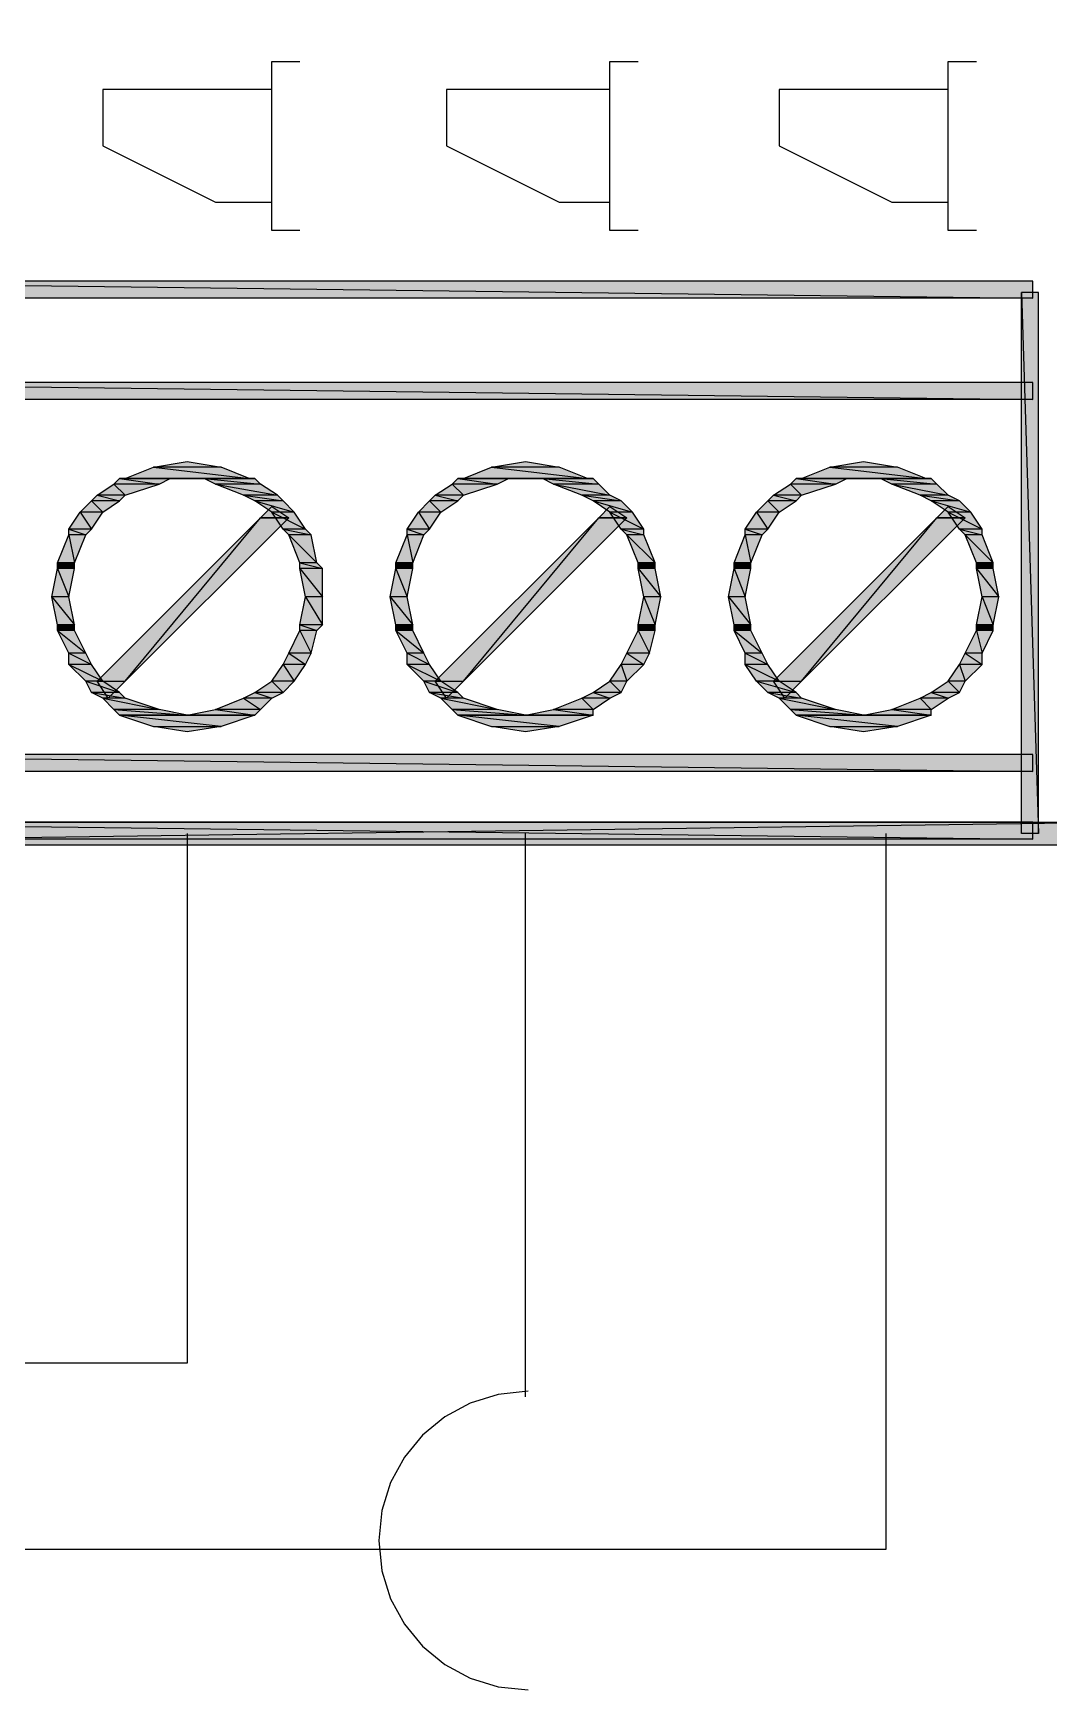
# Model space of a CAD drawing. Header units: millimetres. Extents: x 0 to 420, y 0 to 297.
# Drawn here: x 102.22 to 109.85, y 236.83 to 249.3 of the extents above; entities that cross this region are included whole.
import ezdxf

# ---------------------------------------------------------------- set-up
doc = ezdxf.new("R2010")
doc.units = ezdxf.units.MM
doc.layers.get('0').update_dxf_attribs({"linetype": 'CONTINUOUS'})

msp = doc.modelspace()

# ---------------------------------------------------------------- hatches: boundary and pattern name
at = {"true_color": 0x000007}
h = msp.add_hatch(color=0, dxfattribs=at)
h.paths.add_polyline_path([(110.701667, 243.205), (110.532333, 243.374333), (98.340333, 243.205)], flags=0)
h.paths.add_polyline_path([(110.532333, 243.374333), (98.340333, 243.205), (98.509667, 243.374333)], flags=0)
h.paths.add_polyline_path([(98.340333, 243.205), (98.509667, 243.374333), (98.340333, 260.180667)], flags=0)
h.paths.add_polyline_path([(98.509667, 243.374333), (98.340333, 260.180667), (98.509667, 260.011333)], flags=0)
h.paths.add_polyline_path([(98.340333, 260.180667), (98.509667, 260.011333), (110.701667, 260.180667)], flags=0)
h.paths.add_polyline_path([(98.509667, 260.011333), (110.701667, 260.180667), (110.532333, 260.011333)], flags=0)
h.paths.add_polyline_path([(110.701667, 260.180667), (110.532333, 260.011333), (110.701667, 243.205)], flags=0)
h.paths.add_polyline_path([(110.532333, 260.011333), (110.701667, 243.205), (110.532333, 243.374333)], flags=0)
h = msp.add_hatch(color=0, dxfattribs=at)
h.paths.add_polyline_path([(109.728, 247.438333), (99.568, 247.438333), (109.728, 247.311333)], flags=0)
h.paths.add_polyline_path([(99.568, 247.438333), (109.728, 247.311333), (99.568, 247.311333)], flags=0)
h = msp.add_hatch(color=0, dxfattribs=at)
h.paths.add_polyline_path([(109.770333, 247.353667), (109.643333, 247.353667), (109.770333, 243.289667)], flags=0)
h.paths.add_polyline_path([(109.643333, 247.353667), (109.770333, 243.289667), (109.643333, 243.289667)], flags=0)
h = msp.add_hatch(color=0, dxfattribs=at)
h.paths.add_polyline_path([(109.728, 246.676333), (99.568, 246.676333), (109.728, 246.549333)], flags=0)
h.paths.add_polyline_path([(99.568, 246.676333), (109.728, 246.549333), (99.568, 246.549333)], flags=0)
h = msp.add_hatch(color=0, dxfattribs=at)
h.paths.add_polyline_path([(103.632, 246.041333), (103.124, 246.041333), (103.843667, 245.956667)], flags=0)
h.paths.add_polyline_path([(103.124, 246.041333), (103.843667, 245.956667), (102.912333, 245.956667)], flags=0)
for points in [[(103.378, 246.083667), (103.632, 246.041333), (103.124, 246.041333)], [(105.918, 246.083667), (106.172, 246.041333), (105.664, 246.041333)], [(108.458, 246.083667), (108.712, 246.041333), (108.204, 246.041333)], [(104.013, 245.745), (104.14, 245.660333), (103.928333, 245.660333)], [(106.553, 245.745), (106.68, 245.660333), (106.468333, 245.660333)], [(109.093, 245.745), (109.22, 245.660333), (109.008333, 245.660333)], [(103.928333, 245.660333), (104.14, 245.660333), (102.912333, 244.432667)], [(106.468333, 245.660333), (106.68, 245.660333), (105.452333, 244.432667)], [(109.008333, 245.660333), (109.22, 245.660333), (107.992333, 244.432667)], [(102.87, 244.178667), (103.886, 244.178667), (103.632, 244.094)], [(105.41, 244.178667), (106.426, 244.178667), (106.172, 244.094)], [(107.95, 244.178667), (108.966, 244.178667), (108.712, 244.094)]]:
    msp.add_hatch(color=0, dxfattribs=at).paths.add_polyline_path(points, flags=0)
h = msp.add_hatch(color=0, dxfattribs=at)
h.paths.add_polyline_path([(106.172, 246.041333), (105.664, 246.041333), (106.383667, 245.956667)], flags=0)
h.paths.add_polyline_path([(105.664, 246.041333), (106.383667, 245.956667), (105.452333, 245.956667)], flags=0)
h = msp.add_hatch(color=0, dxfattribs=at)
h.paths.add_polyline_path([(108.712, 246.041333), (108.204, 246.041333), (108.923667, 245.956667)], flags=0)
h.paths.add_polyline_path([(108.204, 246.041333), (108.923667, 245.956667), (107.992333, 245.956667)], flags=0)
h = msp.add_hatch(color=0, dxfattribs=at)
h.paths.add_polyline_path([(103.166333, 245.914333), (102.827667, 245.914333), (102.912333, 245.829667)], flags=0)
h.paths.add_polyline_path([(102.827667, 245.914333), (102.912333, 245.829667), (102.700667, 245.829667)], flags=0)
h = msp.add_hatch(color=0, dxfattribs=at)
h.paths.add_polyline_path([(103.251, 245.956667), (102.87, 245.956667), (103.166333, 245.914333)], flags=0)
h.paths.add_polyline_path([(102.87, 245.956667), (103.166333, 245.914333), (102.827667, 245.914333)], flags=0)
h = msp.add_hatch(color=0, dxfattribs=at)
h.paths.add_polyline_path([(103.378, 245.956667), (102.912333, 245.956667), (103.251, 245.956667)], flags=0)
h.paths.add_polyline_path([(102.912333, 245.956667), (103.251, 245.956667), (102.87, 245.956667)], flags=0)
h = msp.add_hatch(color=0, dxfattribs=at)
h.paths.add_polyline_path([(103.843667, 245.956667), (103.378, 245.956667), (103.886, 245.956667)], flags=0)
h.paths.add_polyline_path([(103.378, 245.956667), (103.886, 245.956667), (103.505, 245.956667)], flags=0)
h = msp.add_hatch(color=0, dxfattribs=at)
h.paths.add_polyline_path([(103.886, 245.956667), (103.505, 245.956667), (103.928333, 245.914333)], flags=0)
h.paths.add_polyline_path([(103.505, 245.956667), (103.928333, 245.914333), (103.589667, 245.914333)], flags=0)
h = msp.add_hatch(color=0, dxfattribs=at)
h.paths.add_polyline_path([(103.928333, 245.914333), (103.589667, 245.914333), (104.055333, 245.829667)], flags=0)
h.paths.add_polyline_path([(103.589667, 245.914333), (104.055333, 245.829667), (103.801333, 245.829667)], flags=0)
h = msp.add_hatch(color=0, dxfattribs=at)
h.paths.add_polyline_path([(105.706333, 245.914333), (105.367667, 245.914333), (105.452333, 245.829667)], flags=0)
h.paths.add_polyline_path([(105.367667, 245.914333), (105.452333, 245.829667), (105.240667, 245.829667)], flags=0)
h = msp.add_hatch(color=0, dxfattribs=at)
h.paths.add_polyline_path([(105.791, 245.956667), (105.41, 245.956667), (105.706333, 245.914333)], flags=0)
h.paths.add_polyline_path([(105.41, 245.956667), (105.706333, 245.914333), (105.367667, 245.914333)], flags=0)
h = msp.add_hatch(color=0, dxfattribs=at)
h.paths.add_polyline_path([(105.918, 245.956667), (105.452333, 245.956667), (105.791, 245.956667)], flags=0)
h.paths.add_polyline_path([(105.452333, 245.956667), (105.791, 245.956667), (105.41, 245.956667)], flags=0)
h = msp.add_hatch(color=0, dxfattribs=at)
h.paths.add_polyline_path([(106.383667, 245.956667), (105.918, 245.956667), (106.426, 245.956667)], flags=0)
h.paths.add_polyline_path([(105.918, 245.956667), (106.426, 245.956667), (106.045, 245.956667)], flags=0)
h = msp.add_hatch(color=0, dxfattribs=at)
h.paths.add_polyline_path([(106.426, 245.956667), (106.045, 245.956667), (106.468333, 245.914333)], flags=0)
h.paths.add_polyline_path([(106.045, 245.956667), (106.468333, 245.914333), (106.129667, 245.914333)], flags=0)
h = msp.add_hatch(color=0, dxfattribs=at)
h.paths.add_polyline_path([(106.468333, 245.914333), (106.129667, 245.914333), (106.553, 245.829667)], flags=0)
h.paths.add_polyline_path([(106.129667, 245.914333), (106.553, 245.829667), (106.341333, 245.829667)], flags=0)
h = msp.add_hatch(color=0, dxfattribs=at)
h.paths.add_polyline_path([(108.246333, 245.914333), (107.907667, 245.914333), (107.992333, 245.829667)], flags=0)
h.paths.add_polyline_path([(107.907667, 245.914333), (107.992333, 245.829667), (107.780667, 245.829667)], flags=0)
h = msp.add_hatch(color=0, dxfattribs=at)
h.paths.add_polyline_path([(108.331, 245.956667), (107.95, 245.956667), (108.246333, 245.914333)], flags=0)
h.paths.add_polyline_path([(107.95, 245.956667), (108.246333, 245.914333), (107.907667, 245.914333)], flags=0)
h = msp.add_hatch(color=0, dxfattribs=at)
h.paths.add_polyline_path([(108.458, 245.956667), (107.992333, 245.956667), (108.331, 245.956667)], flags=0)
h.paths.add_polyline_path([(107.992333, 245.956667), (108.331, 245.956667), (107.95, 245.956667)], flags=0)
h = msp.add_hatch(color=0, dxfattribs=at)
h.paths.add_polyline_path([(108.923667, 245.956667), (108.458, 245.956667), (108.966, 245.956667)], flags=0)
h.paths.add_polyline_path([(108.458, 245.956667), (108.966, 245.956667), (108.585, 245.956667)], flags=0)
h = msp.add_hatch(color=0, dxfattribs=at)
h.paths.add_polyline_path([(108.966, 245.956667), (108.585, 245.956667), (109.008333, 245.914333)], flags=0)
h.paths.add_polyline_path([(108.585, 245.956667), (109.008333, 245.914333), (108.669667, 245.914333)], flags=0)
h = msp.add_hatch(color=0, dxfattribs=at)
h.paths.add_polyline_path([(109.008333, 245.914333), (108.669667, 245.914333), (109.093, 245.829667)], flags=0)
h.paths.add_polyline_path([(108.669667, 245.914333), (109.093, 245.829667), (108.881333, 245.829667)], flags=0)
h = msp.add_hatch(color=0, dxfattribs=at)
h.paths.add_polyline_path([(102.87, 245.787333), (102.658333, 245.787333), (102.743, 245.702667)], flags=0)
h.paths.add_polyline_path([(102.658333, 245.787333), (102.743, 245.702667), (102.573667, 245.702667)], flags=0)
h = msp.add_hatch(color=0, dxfattribs=at)
h.paths.add_polyline_path([(102.912333, 245.829667), (102.700667, 245.829667), (102.87, 245.787333)], flags=0)
h.paths.add_polyline_path([(102.700667, 245.829667), (102.87, 245.787333), (102.658333, 245.787333)], flags=0)
h = msp.add_hatch(color=0, dxfattribs=at)
h.paths.add_polyline_path([(104.055333, 245.829667), (103.801333, 245.829667), (104.097667, 245.787333)], flags=0)
h.paths.add_polyline_path([(103.801333, 245.829667), (104.097667, 245.787333), (103.886, 245.787333)], flags=0)
h = msp.add_hatch(color=0, dxfattribs=at)
h.paths.add_polyline_path([(104.097667, 245.787333), (103.886, 245.787333), (104.182333, 245.702667)], flags=0)
h.paths.add_polyline_path([(103.886, 245.787333), (104.182333, 245.702667), (104.013, 245.702667)], flags=0)
h = msp.add_hatch(color=0, dxfattribs=at)
h.paths.add_polyline_path([(105.41, 245.787333), (105.198333, 245.787333), (105.283, 245.702667)], flags=0)
h.paths.add_polyline_path([(105.198333, 245.787333), (105.283, 245.702667), (105.113667, 245.702667)], flags=0)
h = msp.add_hatch(color=0, dxfattribs=at)
h.paths.add_polyline_path([(105.452333, 245.829667), (105.240667, 245.829667), (105.41, 245.787333)], flags=0)
h.paths.add_polyline_path([(105.240667, 245.829667), (105.41, 245.787333), (105.198333, 245.787333)], flags=0)
h = msp.add_hatch(color=0, dxfattribs=at)
h.paths.add_polyline_path([(106.553, 245.829667), (106.341333, 245.829667), (106.637667, 245.787333)], flags=0)
h.paths.add_polyline_path([(106.341333, 245.829667), (106.637667, 245.787333), (106.426, 245.787333)], flags=0)
h = msp.add_hatch(color=0, dxfattribs=at)
h.paths.add_polyline_path([(106.637667, 245.787333), (106.426, 245.787333), (106.722333, 245.702667)], flags=0)
h.paths.add_polyline_path([(106.426, 245.787333), (106.722333, 245.702667), (106.553, 245.702667)], flags=0)
h = msp.add_hatch(color=0, dxfattribs=at)
h.paths.add_polyline_path([(107.95, 245.787333), (107.738333, 245.787333), (107.823, 245.702667)], flags=0)
h.paths.add_polyline_path([(107.738333, 245.787333), (107.823, 245.702667), (107.653667, 245.702667)], flags=0)
h = msp.add_hatch(color=0, dxfattribs=at)
h.paths.add_polyline_path([(107.992333, 245.829667), (107.780667, 245.829667), (107.95, 245.787333)], flags=0)
h.paths.add_polyline_path([(107.780667, 245.829667), (107.95, 245.787333), (107.738333, 245.787333)], flags=0)
h = msp.add_hatch(color=0, dxfattribs=at)
h.paths.add_polyline_path([(109.093, 245.829667), (108.881333, 245.829667), (109.177667, 245.787333)], flags=0)
h.paths.add_polyline_path([(108.881333, 245.829667), (109.177667, 245.787333), (108.966, 245.787333)], flags=0)
h = msp.add_hatch(color=0, dxfattribs=at)
h.paths.add_polyline_path([(109.177667, 245.787333), (108.966, 245.787333), (109.262333, 245.702667)], flags=0)
h.paths.add_polyline_path([(108.966, 245.787333), (109.262333, 245.702667), (109.093, 245.702667)], flags=0)
h = msp.add_hatch(color=0, dxfattribs=at)
h.paths.add_polyline_path([(102.743, 245.702667), (102.573667, 245.702667), (102.658333, 245.575667)], flags=0)
h.paths.add_polyline_path([(102.573667, 245.702667), (102.658333, 245.575667), (102.489, 245.575667)], flags=0)
h = msp.add_hatch(color=0, dxfattribs=at)
h.paths.add_polyline_path([(103.928333, 245.660333), (102.700667, 244.432667), (102.912333, 244.432667)], flags=0)
h.paths.add_polyline_path([(102.700667, 244.432667), (102.912333, 244.432667), (102.785333, 244.305667)], flags=0)
h = msp.add_hatch(color=0, dxfattribs=at)
h.paths.add_polyline_path([(104.182333, 245.702667), (104.013, 245.702667), (104.267, 245.575667)], flags=0)
h.paths.add_polyline_path([(104.013, 245.702667), (104.267, 245.575667), (104.097667, 245.575667)], flags=0)
h = msp.add_hatch(color=0, dxfattribs=at)
h.paths.add_polyline_path([(105.283, 245.702667), (105.113667, 245.702667), (105.198333, 245.575667)], flags=0)
h.paths.add_polyline_path([(105.113667, 245.702667), (105.198333, 245.575667), (105.029, 245.575667)], flags=0)
h = msp.add_hatch(color=0, dxfattribs=at)
h.paths.add_polyline_path([(106.468333, 245.660333), (105.240667, 244.432667), (105.452333, 244.432667)], flags=0)
h.paths.add_polyline_path([(105.240667, 244.432667), (105.452333, 244.432667), (105.325333, 244.305667)], flags=0)
h = msp.add_hatch(color=0, dxfattribs=at)
h.paths.add_polyline_path([(106.722333, 245.702667), (106.553, 245.702667), (106.807, 245.575667)], flags=0)
h.paths.add_polyline_path([(106.553, 245.702667), (106.807, 245.575667), (106.637667, 245.575667)], flags=0)
h = msp.add_hatch(color=0, dxfattribs=at)
h.paths.add_polyline_path([(107.823, 245.702667), (107.653667, 245.702667), (107.738333, 245.575667)], flags=0)
h.paths.add_polyline_path([(107.653667, 245.702667), (107.738333, 245.575667), (107.569, 245.575667)], flags=0)
h = msp.add_hatch(color=0, dxfattribs=at)
h.paths.add_polyline_path([(109.008333, 245.660333), (107.780667, 244.432667), (107.992333, 244.432667)], flags=0)
h.paths.add_polyline_path([(107.780667, 244.432667), (107.992333, 244.432667), (107.865333, 244.305667)], flags=0)
h = msp.add_hatch(color=0, dxfattribs=at)
h.paths.add_polyline_path([(109.262333, 245.702667), (109.093, 245.702667), (109.347, 245.575667)], flags=0)
h.paths.add_polyline_path([(109.093, 245.702667), (109.347, 245.575667), (109.177667, 245.575667)], flags=0)
h = msp.add_hatch(color=0, dxfattribs=at)
h.paths.add_polyline_path([(102.616, 245.533333), (102.489, 245.533333), (102.531333, 245.321667)], flags=0)
h.paths.add_polyline_path([(102.489, 245.533333), (102.531333, 245.321667), (102.404333, 245.321667)], flags=0)
h = msp.add_hatch(color=0, dxfattribs=at)
h.paths.add_polyline_path([(102.658333, 245.575667), (102.489, 245.575667), (102.616, 245.533333)], flags=0)
h.paths.add_polyline_path([(102.489, 245.575667), (102.616, 245.533333), (102.489, 245.533333)], flags=0)
h = msp.add_hatch(color=0, dxfattribs=at)
h.paths.add_polyline_path([(104.267, 245.575667), (104.097667, 245.575667), (104.309333, 245.533333)], flags=0)
h.paths.add_polyline_path([(104.097667, 245.575667), (104.309333, 245.533333), (104.14, 245.533333)], flags=0)
h = msp.add_hatch(color=0, dxfattribs=at)
h.paths.add_polyline_path([(104.309333, 245.533333), (104.14, 245.533333), (104.351667, 245.321667)], flags=0)
h.paths.add_polyline_path([(104.14, 245.533333), (104.351667, 245.321667), (104.224667, 245.321667)], flags=0)
h = msp.add_hatch(color=0, dxfattribs=at)
h.paths.add_polyline_path([(105.156, 245.533333), (105.029, 245.533333), (105.071333, 245.321667)], flags=0)
h.paths.add_polyline_path([(105.029, 245.533333), (105.071333, 245.321667), (104.944333, 245.321667)], flags=0)
h = msp.add_hatch(color=0, dxfattribs=at)
h.paths.add_polyline_path([(105.198333, 245.575667), (105.029, 245.575667), (105.156, 245.533333)], flags=0)
h.paths.add_polyline_path([(105.029, 245.575667), (105.156, 245.533333), (105.029, 245.533333)], flags=0)
h = msp.add_hatch(color=0, dxfattribs=at)
h.paths.add_polyline_path([(106.807, 245.575667), (106.637667, 245.575667), (106.807, 245.533333)], flags=0)
h.paths.add_polyline_path([(106.637667, 245.575667), (106.807, 245.533333), (106.68, 245.533333)], flags=0)
h = msp.add_hatch(color=0, dxfattribs=at)
h.paths.add_polyline_path([(106.807, 245.533333), (106.68, 245.533333), (106.891667, 245.321667)], flags=0)
h.paths.add_polyline_path([(106.68, 245.533333), (106.891667, 245.321667), (106.764667, 245.321667)], flags=0)
h = msp.add_hatch(color=0, dxfattribs=at)
h.paths.add_polyline_path([(107.696, 245.533333), (107.569, 245.533333), (107.611333, 245.321667)], flags=0)
h.paths.add_polyline_path([(107.569, 245.533333), (107.611333, 245.321667), (107.484333, 245.321667)], flags=0)
h = msp.add_hatch(color=0, dxfattribs=at)
h.paths.add_polyline_path([(107.738333, 245.575667), (107.569, 245.575667), (107.696, 245.533333)], flags=0)
h.paths.add_polyline_path([(107.569, 245.575667), (107.696, 245.533333), (107.569, 245.533333)], flags=0)
h = msp.add_hatch(color=0, dxfattribs=at)
h.paths.add_polyline_path([(109.347, 245.575667), (109.177667, 245.575667), (109.347, 245.533333)], flags=0)
h.paths.add_polyline_path([(109.177667, 245.575667), (109.347, 245.533333), (109.22, 245.533333)], flags=0)
h = msp.add_hatch(color=0, dxfattribs=at)
h.paths.add_polyline_path([(109.347, 245.533333), (109.22, 245.533333), (109.431667, 245.321667)], flags=0)
h.paths.add_polyline_path([(109.22, 245.533333), (109.431667, 245.321667), (109.304667, 245.321667)], flags=0)
h = msp.add_hatch(color=0, dxfattribs=at)
h.paths.add_polyline_path([(102.531333, 245.279333), (102.404333, 245.279333), (102.489, 245.067667)], flags=0)
h.paths.add_polyline_path([(102.404333, 245.279333), (102.489, 245.067667), (102.362, 245.067667)], flags=0)
h = msp.add_hatch(color=0, dxfattribs=at)
h.paths.add_polyline_path([(102.531333, 245.321667), (102.404333, 245.321667), (102.531333, 245.279333)], flags=0)
h.paths.add_polyline_path([(102.404333, 245.321667), (102.531333, 245.279333), (102.404333, 245.279333)], flags=0)
h = msp.add_hatch(color=0, dxfattribs=at)
h.paths.add_polyline_path([(104.351667, 245.321667), (104.224667, 245.321667), (104.394, 245.279333)], flags=0)
h.paths.add_polyline_path([(104.224667, 245.321667), (104.394, 245.279333), (104.224667, 245.279333)], flags=0)
h = msp.add_hatch(color=0, dxfattribs=at)
h.paths.add_polyline_path([(104.394, 245.279333), (104.224667, 245.279333), (104.394, 245.067667)], flags=0)
h.paths.add_polyline_path([(104.224667, 245.279333), (104.394, 245.067667), (104.267, 245.067667)], flags=0)
h = msp.add_hatch(color=0, dxfattribs=at)
h.paths.add_polyline_path([(105.071333, 245.279333), (104.944333, 245.279333), (105.029, 245.067667)], flags=0)
h.paths.add_polyline_path([(104.944333, 245.279333), (105.029, 245.067667), (104.902, 245.067667)], flags=0)
h = msp.add_hatch(color=0, dxfattribs=at)
h.paths.add_polyline_path([(105.071333, 245.321667), (104.944333, 245.321667), (105.071333, 245.279333)], flags=0)
h.paths.add_polyline_path([(104.944333, 245.321667), (105.071333, 245.279333), (104.944333, 245.279333)], flags=0)
h = msp.add_hatch(color=0, dxfattribs=at)
h.paths.add_polyline_path([(106.891667, 245.321667), (106.764667, 245.321667), (106.891667, 245.279333)], flags=0)
h.paths.add_polyline_path([(106.764667, 245.321667), (106.891667, 245.279333), (106.764667, 245.279333)], flags=0)
h = msp.add_hatch(color=0, dxfattribs=at)
h.paths.add_polyline_path([(106.891667, 245.279333), (106.764667, 245.279333), (106.934, 245.067667)], flags=0)
h.paths.add_polyline_path([(106.764667, 245.279333), (106.934, 245.067667), (106.807, 245.067667)], flags=0)
h = msp.add_hatch(color=0, dxfattribs=at)
h.paths.add_polyline_path([(107.611333, 245.279333), (107.484333, 245.279333), (107.569, 245.067667)], flags=0)
h.paths.add_polyline_path([(107.484333, 245.279333), (107.569, 245.067667), (107.442, 245.067667)], flags=0)
h = msp.add_hatch(color=0, dxfattribs=at)
h.paths.add_polyline_path([(107.611333, 245.321667), (107.484333, 245.321667), (107.611333, 245.279333)], flags=0)
h.paths.add_polyline_path([(107.484333, 245.321667), (107.611333, 245.279333), (107.484333, 245.279333)], flags=0)
h = msp.add_hatch(color=0, dxfattribs=at)
h.paths.add_polyline_path([(109.431667, 245.321667), (109.304667, 245.321667), (109.431667, 245.279333)], flags=0)
h.paths.add_polyline_path([(109.304667, 245.321667), (109.431667, 245.279333), (109.304667, 245.279333)], flags=0)
h = msp.add_hatch(color=0, dxfattribs=at)
h.paths.add_polyline_path([(109.431667, 245.279333), (109.304667, 245.279333), (109.474, 245.067667)], flags=0)
h.paths.add_polyline_path([(109.304667, 245.279333), (109.474, 245.067667), (109.347, 245.067667)], flags=0)
h = msp.add_hatch(color=0, dxfattribs=at)
h.paths.add_polyline_path([(102.489, 245.067667), (102.362, 245.067667), (102.531333, 244.856)], flags=0)
h.paths.add_polyline_path([(102.362, 245.067667), (102.531333, 244.856), (102.404333, 244.856)], flags=0)
h = msp.add_hatch(color=0, dxfattribs=at)
h.paths.add_polyline_path([(104.394, 245.067667), (104.267, 245.067667), (104.394, 244.856)], flags=0)
h.paths.add_polyline_path([(104.267, 245.067667), (104.394, 244.856), (104.224667, 244.856)], flags=0)
h = msp.add_hatch(color=0, dxfattribs=at)
h.paths.add_polyline_path([(105.029, 245.067667), (104.902, 245.067667), (105.071333, 244.856)], flags=0)
h.paths.add_polyline_path([(104.902, 245.067667), (105.071333, 244.856), (104.944333, 244.856)], flags=0)
h = msp.add_hatch(color=0, dxfattribs=at)
h.paths.add_polyline_path([(106.934, 245.067667), (106.807, 245.067667), (106.891667, 244.856)], flags=0)
h.paths.add_polyline_path([(106.807, 245.067667), (106.891667, 244.856), (106.764667, 244.856)], flags=0)
h = msp.add_hatch(color=0, dxfattribs=at)
h.paths.add_polyline_path([(107.569, 245.067667), (107.442, 245.067667), (107.611333, 244.856)], flags=0)
h.paths.add_polyline_path([(107.442, 245.067667), (107.611333, 244.856), (107.484333, 244.856)], flags=0)
h = msp.add_hatch(color=0, dxfattribs=at)
h.paths.add_polyline_path([(109.474, 245.067667), (109.347, 245.067667), (109.431667, 244.856)], flags=0)
h.paths.add_polyline_path([(109.347, 245.067667), (109.431667, 244.856), (109.304667, 244.856)], flags=0)
h = msp.add_hatch(color=0, dxfattribs=at)
h.paths.add_polyline_path([(102.531333, 244.856), (102.404333, 244.856), (102.531333, 244.813667)], flags=0)
h.paths.add_polyline_path([(102.404333, 244.856), (102.531333, 244.813667), (102.404333, 244.813667)], flags=0)
h = msp.add_hatch(color=0, dxfattribs=at)
h.paths.add_polyline_path([(104.394, 244.856), (104.224667, 244.856), (104.351667, 244.813667)], flags=0)
h.paths.add_polyline_path([(104.224667, 244.856), (104.351667, 244.813667), (104.224667, 244.813667)], flags=0)
h = msp.add_hatch(color=0, dxfattribs=at)
h.paths.add_polyline_path([(105.071333, 244.856), (104.944333, 244.856), (105.071333, 244.813667)], flags=0)
h.paths.add_polyline_path([(104.944333, 244.856), (105.071333, 244.813667), (104.944333, 244.813667)], flags=0)
h = msp.add_hatch(color=0, dxfattribs=at)
h.paths.add_polyline_path([(106.891667, 244.856), (106.764667, 244.856), (106.891667, 244.813667)], flags=0)
h.paths.add_polyline_path([(106.764667, 244.856), (106.891667, 244.813667), (106.764667, 244.813667)], flags=0)
h = msp.add_hatch(color=0, dxfattribs=at)
h.paths.add_polyline_path([(107.611333, 244.856), (107.484333, 244.856), (107.611333, 244.813667)], flags=0)
h.paths.add_polyline_path([(107.484333, 244.856), (107.611333, 244.813667), (107.484333, 244.813667)], flags=0)
h = msp.add_hatch(color=0, dxfattribs=at)
h.paths.add_polyline_path([(109.431667, 244.856), (109.304667, 244.856), (109.431667, 244.813667)], flags=0)
h.paths.add_polyline_path([(109.304667, 244.856), (109.431667, 244.813667), (109.304667, 244.813667)], flags=0)
h = msp.add_hatch(color=0, dxfattribs=at)
h.paths.add_polyline_path([(102.531333, 244.813667), (102.404333, 244.813667), (102.616, 244.644333)], flags=0)
h.paths.add_polyline_path([(102.404333, 244.813667), (102.616, 244.644333), (102.489, 244.644333)], flags=0)
h = msp.add_hatch(color=0, dxfattribs=at)
h.paths.add_polyline_path([(104.351667, 244.813667), (104.224667, 244.813667), (104.309333, 244.644333)], flags=0)
h.paths.add_polyline_path([(104.224667, 244.813667), (104.309333, 244.644333), (104.14, 244.644333)], flags=0)
h = msp.add_hatch(color=0, dxfattribs=at)
h.paths.add_polyline_path([(105.071333, 244.813667), (104.944333, 244.813667), (105.156, 244.644333)], flags=0)
h.paths.add_polyline_path([(104.944333, 244.813667), (105.156, 244.644333), (105.029, 244.644333)], flags=0)
h = msp.add_hatch(color=0, dxfattribs=at)
h.paths.add_polyline_path([(106.891667, 244.813667), (106.764667, 244.813667), (106.849333, 244.644333)], flags=0)
h.paths.add_polyline_path([(106.764667, 244.813667), (106.849333, 244.644333), (106.68, 244.644333)], flags=0)
h = msp.add_hatch(color=0, dxfattribs=at)
h.paths.add_polyline_path([(107.611333, 244.813667), (107.484333, 244.813667), (107.696, 244.644333)], flags=0)
h.paths.add_polyline_path([(107.484333, 244.813667), (107.696, 244.644333), (107.569, 244.644333)], flags=0)
h = msp.add_hatch(color=0, dxfattribs=at)
h.paths.add_polyline_path([(109.431667, 244.813667), (109.304667, 244.813667), (109.347, 244.644333)], flags=0)
h.paths.add_polyline_path([(109.304667, 244.813667), (109.347, 244.644333), (109.22, 244.644333)], flags=0)
h = msp.add_hatch(color=0, dxfattribs=at)
h.paths.add_polyline_path([(102.616, 244.644333), (102.489, 244.644333), (102.658333, 244.559667)], flags=0)
h.paths.add_polyline_path([(102.489, 244.644333), (102.658333, 244.559667), (102.489, 244.559667)], flags=0)
h = msp.add_hatch(color=0, dxfattribs=at)
h.paths.add_polyline_path([(104.309333, 244.644333), (104.14, 244.644333), (104.267, 244.559667)], flags=0)
h.paths.add_polyline_path([(104.14, 244.644333), (104.267, 244.559667), (104.097667, 244.559667)], flags=0)
h = msp.add_hatch(color=0, dxfattribs=at)
h.paths.add_polyline_path([(105.156, 244.644333), (105.029, 244.644333), (105.198333, 244.559667)], flags=0)
h.paths.add_polyline_path([(105.029, 244.644333), (105.198333, 244.559667), (105.029, 244.559667)], flags=0)
h = msp.add_hatch(color=0, dxfattribs=at)
h.paths.add_polyline_path([(106.849333, 244.644333), (106.68, 244.644333), (106.807, 244.559667)], flags=0)
h.paths.add_polyline_path([(106.68, 244.644333), (106.807, 244.559667), (106.637667, 244.559667)], flags=0)
h = msp.add_hatch(color=0, dxfattribs=at)
h.paths.add_polyline_path([(107.696, 244.644333), (107.569, 244.644333), (107.738333, 244.559667)], flags=0)
h.paths.add_polyline_path([(107.569, 244.644333), (107.738333, 244.559667), (107.569, 244.559667)], flags=0)
h = msp.add_hatch(color=0, dxfattribs=at)
h.paths.add_polyline_path([(109.347, 244.644333), (109.22, 244.644333), (109.347, 244.559667)], flags=0)
h.paths.add_polyline_path([(109.22, 244.644333), (109.347, 244.559667), (109.177667, 244.559667)], flags=0)
h = msp.add_hatch(color=0, dxfattribs=at)
h.paths.add_polyline_path([(102.658333, 244.559667), (102.489, 244.559667), (102.743, 244.432667)], flags=0)
h.paths.add_polyline_path([(102.489, 244.559667), (102.743, 244.432667), (102.616, 244.432667)], flags=0)
h = msp.add_hatch(color=0, dxfattribs=at)
h.paths.add_polyline_path([(104.267, 244.559667), (104.097667, 244.559667), (104.182333, 244.432667)], flags=0)
h.paths.add_polyline_path([(104.097667, 244.559667), (104.182333, 244.432667), (104.013, 244.432667)], flags=0)
h = msp.add_hatch(color=0, dxfattribs=at)
h.paths.add_polyline_path([(105.198333, 244.559667), (105.029, 244.559667), (105.283, 244.432667)], flags=0)
h.paths.add_polyline_path([(105.029, 244.559667), (105.283, 244.432667), (105.156, 244.432667)], flags=0)
h = msp.add_hatch(color=0, dxfattribs=at)
h.paths.add_polyline_path([(106.807, 244.559667), (106.637667, 244.559667), (106.68, 244.432667)], flags=0)
h.paths.add_polyline_path([(106.637667, 244.559667), (106.68, 244.432667), (106.553, 244.432667)], flags=0)
h = msp.add_hatch(color=0, dxfattribs=at)
h.paths.add_polyline_path([(107.738333, 244.559667), (107.569, 244.559667), (107.823, 244.432667)], flags=0)
h.paths.add_polyline_path([(107.569, 244.559667), (107.823, 244.432667), (107.653667, 244.432667)], flags=0)
h = msp.add_hatch(color=0, dxfattribs=at)
h.paths.add_polyline_path([(109.347, 244.559667), (109.177667, 244.559667), (109.22, 244.432667)], flags=0)
h.paths.add_polyline_path([(109.177667, 244.559667), (109.22, 244.432667), (109.093, 244.432667)], flags=0)
h = msp.add_hatch(color=0, dxfattribs=at)
h.paths.add_polyline_path([(102.743, 244.432667), (102.616, 244.432667), (102.87, 244.348)], flags=0)
h.paths.add_polyline_path([(102.616, 244.432667), (102.87, 244.348), (102.658333, 244.348)], flags=0)
h = msp.add_hatch(color=0, dxfattribs=at)
h.paths.add_polyline_path([(104.182333, 244.432667), (104.013, 244.432667), (104.097667, 244.348)], flags=0)
h.paths.add_polyline_path([(104.013, 244.432667), (104.097667, 244.348), (103.886, 244.348)], flags=0)
h = msp.add_hatch(color=0, dxfattribs=at)
h.paths.add_polyline_path([(105.283, 244.432667), (105.156, 244.432667), (105.41, 244.348)], flags=0)
h.paths.add_polyline_path([(105.156, 244.432667), (105.41, 244.348), (105.198333, 244.348)], flags=0)
h = msp.add_hatch(color=0, dxfattribs=at)
h.paths.add_polyline_path([(106.68, 244.432667), (106.553, 244.432667), (106.637667, 244.348)], flags=0)
h.paths.add_polyline_path([(106.553, 244.432667), (106.637667, 244.348), (106.426, 244.348)], flags=0)
h = msp.add_hatch(color=0, dxfattribs=at)
h.paths.add_polyline_path([(107.823, 244.432667), (107.653667, 244.432667), (107.95, 244.348)], flags=0)
h.paths.add_polyline_path([(107.653667, 244.432667), (107.95, 244.348), (107.738333, 244.348)], flags=0)
h = msp.add_hatch(color=0, dxfattribs=at)
h.paths.add_polyline_path([(109.22, 244.432667), (109.093, 244.432667), (109.177667, 244.348)], flags=0)
h.paths.add_polyline_path([(109.093, 244.432667), (109.177667, 244.348), (108.966, 244.348)], flags=0)
h = msp.add_hatch(color=0, dxfattribs=at)
h.paths.add_polyline_path([(102.87, 244.348), (102.658333, 244.348), (102.912333, 244.305667)], flags=0)
h.paths.add_polyline_path([(102.658333, 244.348), (102.912333, 244.305667), (102.743, 244.305667)], flags=0)
h = msp.add_hatch(color=0, dxfattribs=at)
h.paths.add_polyline_path([(102.912333, 244.305667), (102.743, 244.305667), (103.166333, 244.221)], flags=0)
h.paths.add_polyline_path([(102.743, 244.305667), (103.166333, 244.221), (102.827667, 244.221)], flags=0)
h = msp.add_hatch(color=0, dxfattribs=at)
h.paths.add_polyline_path([(104.013, 244.305667), (103.801333, 244.305667), (103.928333, 244.221)], flags=0)
h.paths.add_polyline_path([(103.801333, 244.305667), (103.928333, 244.221), (103.589667, 244.221)], flags=0)
h = msp.add_hatch(color=0, dxfattribs=at)
h.paths.add_polyline_path([(104.097667, 244.348), (103.886, 244.348), (104.013, 244.305667)], flags=0)
h.paths.add_polyline_path([(103.886, 244.348), (104.013, 244.305667), (103.801333, 244.305667)], flags=0)
h = msp.add_hatch(color=0, dxfattribs=at)
h.paths.add_polyline_path([(105.41, 244.348), (105.198333, 244.348), (105.452333, 244.305667)], flags=0)
h.paths.add_polyline_path([(105.198333, 244.348), (105.452333, 244.305667), (105.283, 244.305667)], flags=0)
h = msp.add_hatch(color=0, dxfattribs=at)
h.paths.add_polyline_path([(105.452333, 244.305667), (105.283, 244.305667), (105.706333, 244.221)], flags=0)
h.paths.add_polyline_path([(105.283, 244.305667), (105.706333, 244.221), (105.367667, 244.221)], flags=0)
h = msp.add_hatch(color=0, dxfattribs=at)
h.paths.add_polyline_path([(106.553, 244.305667), (106.341333, 244.305667), (106.426, 244.221)], flags=0)
h.paths.add_polyline_path([(106.341333, 244.305667), (106.426, 244.221), (106.129667, 244.221)], flags=0)
h = msp.add_hatch(color=0, dxfattribs=at)
h.paths.add_polyline_path([(106.637667, 244.348), (106.426, 244.348), (106.553, 244.305667)], flags=0)
h.paths.add_polyline_path([(106.426, 244.348), (106.553, 244.305667), (106.341333, 244.305667)], flags=0)
h = msp.add_hatch(color=0, dxfattribs=at)
h.paths.add_polyline_path([(107.95, 244.348), (107.738333, 244.348), (107.992333, 244.305667)], flags=0)
h.paths.add_polyline_path([(107.738333, 244.348), (107.992333, 244.305667), (107.823, 244.305667)], flags=0)
h = msp.add_hatch(color=0, dxfattribs=at)
h.paths.add_polyline_path([(107.992333, 244.305667), (107.823, 244.305667), (108.246333, 244.221)], flags=0)
h.paths.add_polyline_path([(107.823, 244.305667), (108.246333, 244.221), (107.907667, 244.221)], flags=0)
h = msp.add_hatch(color=0, dxfattribs=at)
h.paths.add_polyline_path([(109.093, 244.305667), (108.881333, 244.305667), (108.966, 244.221)], flags=0)
h.paths.add_polyline_path([(108.881333, 244.305667), (108.966, 244.221), (108.669667, 244.221)], flags=0)
h = msp.add_hatch(color=0, dxfattribs=at)
h.paths.add_polyline_path([(109.177667, 244.348), (108.966, 244.348), (109.093, 244.305667)], flags=0)
h.paths.add_polyline_path([(108.966, 244.348), (109.093, 244.305667), (108.881333, 244.305667)], flags=0)
h = msp.add_hatch(color=0, dxfattribs=at)
h.paths.add_polyline_path([(103.166333, 244.221), (102.827667, 244.221), (103.378, 244.178667)], flags=0)
h.paths.add_polyline_path([(102.827667, 244.221), (103.378, 244.178667), (102.87, 244.178667)], flags=0)
h = msp.add_hatch(color=0, dxfattribs=at)
h.paths.add_polyline_path([(102.87, 244.178667), (103.124, 244.094), (103.632, 244.094)], flags=0)
h.paths.add_polyline_path([(103.124, 244.094), (103.632, 244.094), (103.378, 244.051667)], flags=0)
h = msp.add_hatch(color=0, dxfattribs=at)
h.paths.add_polyline_path([(103.928333, 244.221), (103.589667, 244.221), (103.886, 244.178667)], flags=0)
h.paths.add_polyline_path([(103.589667, 244.221), (103.886, 244.178667), (103.378, 244.178667)], flags=0)
h = msp.add_hatch(color=0, dxfattribs=at)
h.paths.add_polyline_path([(105.706333, 244.221), (105.367667, 244.221), (105.918, 244.178667)], flags=0)
h.paths.add_polyline_path([(105.367667, 244.221), (105.918, 244.178667), (105.41, 244.178667)], flags=0)
h = msp.add_hatch(color=0, dxfattribs=at)
h.paths.add_polyline_path([(105.41, 244.178667), (105.664, 244.094), (106.172, 244.094)], flags=0)
h.paths.add_polyline_path([(105.664, 244.094), (106.172, 244.094), (105.918, 244.051667)], flags=0)
h = msp.add_hatch(color=0, dxfattribs=at)
h.paths.add_polyline_path([(106.426, 244.221), (106.129667, 244.221), (106.426, 244.178667)], flags=0)
h.paths.add_polyline_path([(106.129667, 244.221), (106.426, 244.178667), (105.918, 244.178667)], flags=0)
h = msp.add_hatch(color=0, dxfattribs=at)
h.paths.add_polyline_path([(108.246333, 244.221), (107.907667, 244.221), (108.458, 244.178667)], flags=0)
h.paths.add_polyline_path([(107.907667, 244.221), (108.458, 244.178667), (107.95, 244.178667)], flags=0)
h = msp.add_hatch(color=0, dxfattribs=at)
h.paths.add_polyline_path([(107.95, 244.178667), (108.204, 244.094), (108.712, 244.094)], flags=0)
h.paths.add_polyline_path([(108.204, 244.094), (108.712, 244.094), (108.458, 244.051667)], flags=0)
h = msp.add_hatch(color=0, dxfattribs=at)
h.paths.add_polyline_path([(108.966, 244.221), (108.669667, 244.221), (108.966, 244.178667)], flags=0)
h.paths.add_polyline_path([(108.669667, 244.221), (108.966, 244.178667), (108.458, 244.178667)], flags=0)
h = msp.add_hatch(color=0, dxfattribs=at)
h.paths.add_polyline_path([(109.728, 243.882333), (99.568, 243.882333), (109.728, 243.755333)], flags=0)
h.paths.add_polyline_path([(99.568, 243.882333), (109.728, 243.755333), (99.568, 243.755333)], flags=0)
h = msp.add_hatch(color=0, dxfattribs=at)
h.paths.add_polyline_path([(109.728, 243.374333), (99.568, 243.374333), (109.728, 243.247333)], flags=0)
h.paths.add_polyline_path([(99.568, 243.374333), (109.728, 243.247333), (99.568, 243.247333)], flags=0)

# ---------------------------------------------------------------- linework, layer by layer
at = {"color": 0, "true_color": 0x000096}
for points in [[(103.378, 243.289667), (103.378, 239.310333), (93.599, 239.310333), (93.599, 262.255), (93.599, 264.075333), (108.542667, 264.075333), (131.783667, 264.075333), (131.783667, 262.932333)], [(103.166333, 216.873667), (103.166333, 213.36), (93.726, 213.36), (93.726, 237.913333), (108.627333, 237.913333), (108.627333, 243.289667)], [(105.918, 239.056333), (105.918, 243.289667)], [(105.939167, 239.098667), (105.713085, 239.075876), (105.502508, 239.01051), (105.311949, 238.90708), (105.145919, 238.770096), (105.008931, 238.604069), (104.905496, 238.41351), (104.840126, 238.202927), (104.817333, 237.976833), (104.840126, 237.750739), (104.905496, 237.540157), (105.008931, 237.349597), (105.145919, 237.18357), (105.311949, 237.046586), (105.502508, 236.943157), (105.713085, 236.877791), (105.939167, 236.855)]]:
    msp.add_lwpolyline(points, dxfattribs=at)
at = {"color": 0, "true_color": 0x000007}
for points in [[(104.224667, 247.819333), (104.013, 247.819333), (104.013, 248.877667), (102.743, 248.877667), (102.743, 248.454333), (103.589667, 248.031), (104.013, 248.031), (104.013, 249.089333), (104.224667, 249.089333)], [(106.764667, 247.819333), (106.553, 247.819333), (106.553, 248.877667), (105.325333, 248.877667), (105.325333, 248.454333), (106.172, 248.031), (106.553, 248.031), (106.553, 249.089333), (106.764667, 249.089333)], [(109.304667, 247.819333), (109.093, 247.819333), (109.093, 248.877667), (107.823, 248.877667), (107.823, 248.454333), (108.669667, 248.031), (109.093, 248.031), (109.093, 249.089333), (109.304667, 249.089333)]]:
    msp.add_lwpolyline(points, dxfattribs=at)
for points in [[(109.728, 247.438333), (99.568, 247.438333), (109.728, 247.311333)], [(99.568, 247.438333), (109.728, 247.311333), (99.568, 247.311333)], [(109.770333, 247.353667), (109.643333, 247.353667), (109.770333, 243.289667)], [(109.643333, 247.353667), (109.770333, 243.289667), (109.643333, 243.289667)], [(109.728, 246.676333), (99.568, 246.676333), (109.728, 246.549333)], [(99.568, 246.676333), (109.728, 246.549333), (99.568, 246.549333)], [(103.124, 246.041333), (103.843667, 245.956667), (102.912333, 245.956667)], [(103.378, 246.083667), (103.632, 246.041333), (103.124, 246.041333)], [(103.632, 246.041333), (103.124, 246.041333), (103.843667, 245.956667)], [(105.664, 246.041333), (106.383667, 245.956667), (105.452333, 245.956667)], [(105.918, 246.083667), (106.172, 246.041333), (105.664, 246.041333)], [(106.172, 246.041333), (105.664, 246.041333), (106.383667, 245.956667)], [(108.204, 246.041333), (108.923667, 245.956667), (107.992333, 245.956667)], [(108.458, 246.083667), (108.712, 246.041333), (108.204, 246.041333)], [(108.712, 246.041333), (108.204, 246.041333), (108.923667, 245.956667)], [(102.827667, 245.914333), (102.912333, 245.829667), (102.700667, 245.829667)], [(102.87, 245.956667), (103.166333, 245.914333), (102.827667, 245.914333)], [(103.166333, 245.914333), (102.827667, 245.914333), (102.912333, 245.829667)], [(102.912333, 245.956667), (103.251, 245.956667), (102.87, 245.956667)], [(103.251, 245.956667), (102.87, 245.956667), (103.166333, 245.914333)], [(103.378, 245.956667), (102.912333, 245.956667), (103.251, 245.956667)], [(103.843667, 245.956667), (103.378, 245.956667), (103.886, 245.956667)], [(103.378, 245.956667), (103.886, 245.956667), (103.505, 245.956667)], [(103.886, 245.956667), (103.505, 245.956667), (103.928333, 245.914333)], [(103.505, 245.956667), (103.928333, 245.914333), (103.589667, 245.914333)], [(103.928333, 245.914333), (103.589667, 245.914333), (104.055333, 245.829667)], [(103.589667, 245.914333), (104.055333, 245.829667), (103.801333, 245.829667)], [(105.367667, 245.914333), (105.452333, 245.829667), (105.240667, 245.829667)], [(105.41, 245.956667), (105.706333, 245.914333), (105.367667, 245.914333)], [(105.706333, 245.914333), (105.367667, 245.914333), (105.452333, 245.829667)], [(105.452333, 245.956667), (105.791, 245.956667), (105.41, 245.956667)], [(105.791, 245.956667), (105.41, 245.956667), (105.706333, 245.914333)], [(105.918, 245.956667), (105.452333, 245.956667), (105.791, 245.956667)], [(106.383667, 245.956667), (105.918, 245.956667), (106.426, 245.956667)], [(105.918, 245.956667), (106.426, 245.956667), (106.045, 245.956667)], [(106.426, 245.956667), (106.045, 245.956667), (106.468333, 245.914333)], [(106.045, 245.956667), (106.468333, 245.914333), (106.129667, 245.914333)], [(106.468333, 245.914333), (106.129667, 245.914333), (106.553, 245.829667)], [(106.129667, 245.914333), (106.553, 245.829667), (106.341333, 245.829667)], [(107.907667, 245.914333), (107.992333, 245.829667), (107.780667, 245.829667)], [(107.95, 245.956667), (108.246333, 245.914333), (107.907667, 245.914333)], [(108.246333, 245.914333), (107.907667, 245.914333), (107.992333, 245.829667)], [(107.992333, 245.956667), (108.331, 245.956667), (107.95, 245.956667)], [(108.331, 245.956667), (107.95, 245.956667), (108.246333, 245.914333)], [(108.458, 245.956667), (107.992333, 245.956667), (108.331, 245.956667)], [(108.923667, 245.956667), (108.458, 245.956667), (108.966, 245.956667)], [(108.458, 245.956667), (108.966, 245.956667), (108.585, 245.956667)], [(108.966, 245.956667), (108.585, 245.956667), (109.008333, 245.914333)], [(108.585, 245.956667), (109.008333, 245.914333), (108.669667, 245.914333)], [(109.008333, 245.914333), (108.669667, 245.914333), (109.093, 245.829667)], [(108.669667, 245.914333), (109.093, 245.829667), (108.881333, 245.829667)], [(102.658333, 245.787333), (102.743, 245.702667), (102.573667, 245.702667)], [(102.700667, 245.829667), (102.87, 245.787333), (102.658333, 245.787333)], [(102.87, 245.787333), (102.658333, 245.787333), (102.743, 245.702667)], [(102.912333, 245.829667), (102.700667, 245.829667), (102.87, 245.787333)], [(104.055333, 245.829667), (103.801333, 245.829667), (104.097667, 245.787333)], [(103.801333, 245.829667), (104.097667, 245.787333), (103.886, 245.787333)], [(104.097667, 245.787333), (103.886, 245.787333), (104.182333, 245.702667)], [(103.886, 245.787333), (104.182333, 245.702667), (104.013, 245.702667)], [(104.013, 245.745), (104.14, 245.660333), (103.928333, 245.660333)], [(105.198333, 245.787333), (105.283, 245.702667), (105.113667, 245.702667)], [(105.240667, 245.829667), (105.41, 245.787333), (105.198333, 245.787333)], [(105.41, 245.787333), (105.198333, 245.787333), (105.283, 245.702667)], [(105.452333, 245.829667), (105.240667, 245.829667), (105.41, 245.787333)], [(106.553, 245.829667), (106.341333, 245.829667), (106.637667, 245.787333)], [(106.341333, 245.829667), (106.637667, 245.787333), (106.426, 245.787333)], [(106.637667, 245.787333), (106.426, 245.787333), (106.722333, 245.702667)], [(106.426, 245.787333), (106.722333, 245.702667), (106.553, 245.702667)], [(106.553, 245.745), (106.68, 245.660333), (106.468333, 245.660333)], [(107.738333, 245.787333), (107.823, 245.702667), (107.653667, 245.702667)], [(107.780667, 245.829667), (107.95, 245.787333), (107.738333, 245.787333)], [(107.95, 245.787333), (107.738333, 245.787333), (107.823, 245.702667)], [(107.992333, 245.829667), (107.780667, 245.829667), (107.95, 245.787333)], [(109.093, 245.829667), (108.881333, 245.829667), (109.177667, 245.787333)], [(108.881333, 245.829667), (109.177667, 245.787333), (108.966, 245.787333)], [(109.177667, 245.787333), (108.966, 245.787333), (109.262333, 245.702667)], [(108.966, 245.787333), (109.262333, 245.702667), (109.093, 245.702667)], [(109.093, 245.745), (109.22, 245.660333), (109.008333, 245.660333)], [(102.573667, 245.702667), (102.658333, 245.575667), (102.489, 245.575667)], [(102.743, 245.702667), (102.573667, 245.702667), (102.658333, 245.575667)], [(103.928333, 245.660333), (102.700667, 244.432667), (102.912333, 244.432667)], [(103.928333, 245.660333), (104.14, 245.660333), (102.912333, 244.432667)], [(104.182333, 245.702667), (104.013, 245.702667), (104.267, 245.575667)], [(104.013, 245.702667), (104.267, 245.575667), (104.097667, 245.575667)], [(105.113667, 245.702667), (105.198333, 245.575667), (105.029, 245.575667)], [(105.283, 245.702667), (105.113667, 245.702667), (105.198333, 245.575667)], [(106.468333, 245.660333), (105.240667, 244.432667), (105.452333, 244.432667)], [(106.468333, 245.660333), (106.68, 245.660333), (105.452333, 244.432667)], [(106.722333, 245.702667), (106.553, 245.702667), (106.807, 245.575667)], [(106.553, 245.702667), (106.807, 245.575667), (106.637667, 245.575667)], [(107.653667, 245.702667), (107.738333, 245.575667), (107.569, 245.575667)], [(107.823, 245.702667), (107.653667, 245.702667), (107.738333, 245.575667)], [(109.008333, 245.660333), (107.780667, 244.432667), (107.992333, 244.432667)], [(109.008333, 245.660333), (109.22, 245.660333), (107.992333, 244.432667)], [(109.262333, 245.702667), (109.093, 245.702667), (109.347, 245.575667)], [(109.093, 245.702667), (109.347, 245.575667), (109.177667, 245.575667)], [(102.489, 245.533333), (102.531333, 245.321667), (102.404333, 245.321667)], [(102.658333, 245.575667), (102.489, 245.575667), (102.616, 245.533333)], [(102.489, 245.575667), (102.616, 245.533333), (102.489, 245.533333)], [(102.616, 245.533333), (102.489, 245.533333), (102.531333, 245.321667)], [(104.267, 245.575667), (104.097667, 245.575667), (104.309333, 245.533333)], [(104.097667, 245.575667), (104.309333, 245.533333), (104.14, 245.533333)], [(104.309333, 245.533333), (104.14, 245.533333), (104.351667, 245.321667)], [(104.14, 245.533333), (104.351667, 245.321667), (104.224667, 245.321667)], [(105.029, 245.533333), (105.071333, 245.321667), (104.944333, 245.321667)], [(105.198333, 245.575667), (105.029, 245.575667), (105.156, 245.533333)], [(105.029, 245.575667), (105.156, 245.533333), (105.029, 245.533333)], [(105.156, 245.533333), (105.029, 245.533333), (105.071333, 245.321667)], [(106.807, 245.575667), (106.637667, 245.575667), (106.807, 245.533333)], [(106.637667, 245.575667), (106.807, 245.533333), (106.68, 245.533333)], [(106.807, 245.533333), (106.68, 245.533333), (106.891667, 245.321667)], [(106.68, 245.533333), (106.891667, 245.321667), (106.764667, 245.321667)], [(107.569, 245.533333), (107.611333, 245.321667), (107.484333, 245.321667)], [(107.738333, 245.575667), (107.569, 245.575667), (107.696, 245.533333)], [(107.569, 245.575667), (107.696, 245.533333), (107.569, 245.533333)], [(107.696, 245.533333), (107.569, 245.533333), (107.611333, 245.321667)], [(109.347, 245.575667), (109.177667, 245.575667), (109.347, 245.533333)], [(109.177667, 245.575667), (109.347, 245.533333), (109.22, 245.533333)], [(109.347, 245.533333), (109.22, 245.533333), (109.431667, 245.321667)], [(109.22, 245.533333), (109.431667, 245.321667), (109.304667, 245.321667)], [(102.404333, 245.279333), (102.489, 245.067667), (102.362, 245.067667)], [(102.531333, 245.321667), (102.404333, 245.321667), (102.531333, 245.279333)], [(102.404333, 245.321667), (102.531333, 245.279333), (102.404333, 245.279333)], [(102.531333, 245.279333), (102.404333, 245.279333), (102.489, 245.067667)], [(104.351667, 245.321667), (104.224667, 245.321667), (104.394, 245.279333)], [(104.224667, 245.321667), (104.394, 245.279333), (104.224667, 245.279333)], [(104.394, 245.279333), (104.224667, 245.279333), (104.394, 245.067667)], [(104.224667, 245.279333), (104.394, 245.067667), (104.267, 245.067667)], [(104.944333, 245.279333), (105.029, 245.067667), (104.902, 245.067667)], [(105.071333, 245.321667), (104.944333, 245.321667), (105.071333, 245.279333)], [(104.944333, 245.321667), (105.071333, 245.279333), (104.944333, 245.279333)], [(105.071333, 245.279333), (104.944333, 245.279333), (105.029, 245.067667)], [(106.891667, 245.321667), (106.764667, 245.321667), (106.891667, 245.279333)], [(106.764667, 245.321667), (106.891667, 245.279333), (106.764667, 245.279333)], [(106.891667, 245.279333), (106.764667, 245.279333), (106.934, 245.067667)], [(106.764667, 245.279333), (106.934, 245.067667), (106.807, 245.067667)], [(107.484333, 245.279333), (107.569, 245.067667), (107.442, 245.067667)], [(107.611333, 245.321667), (107.484333, 245.321667), (107.611333, 245.279333)], [(107.484333, 245.321667), (107.611333, 245.279333), (107.484333, 245.279333)], [(107.611333, 245.279333), (107.484333, 245.279333), (107.569, 245.067667)], [(109.431667, 245.321667), (109.304667, 245.321667), (109.431667, 245.279333)], [(109.304667, 245.321667), (109.431667, 245.279333), (109.304667, 245.279333)], [(109.431667, 245.279333), (109.304667, 245.279333), (109.474, 245.067667)], [(109.304667, 245.279333), (109.474, 245.067667), (109.347, 245.067667)], [(102.489, 245.067667), (102.362, 245.067667), (102.531333, 244.856)], [(102.362, 245.067667), (102.531333, 244.856), (102.404333, 244.856)], [(104.267, 245.067667), (104.394, 244.856), (104.224667, 244.856)], [(104.394, 245.067667), (104.267, 245.067667), (104.394, 244.856)], [(105.029, 245.067667), (104.902, 245.067667), (105.071333, 244.856)], [(104.902, 245.067667), (105.071333, 244.856), (104.944333, 244.856)], [(106.807, 245.067667), (106.891667, 244.856), (106.764667, 244.856)], [(106.934, 245.067667), (106.807, 245.067667), (106.891667, 244.856)], [(107.569, 245.067667), (107.442, 245.067667), (107.611333, 244.856)], [(107.442, 245.067667), (107.611333, 244.856), (107.484333, 244.856)], [(109.347, 245.067667), (109.431667, 244.856), (109.304667, 244.856)], [(109.474, 245.067667), (109.347, 245.067667), (109.431667, 244.856)], [(102.531333, 244.856), (102.404333, 244.856), (102.531333, 244.813667)], [(102.404333, 244.856), (102.531333, 244.813667), (102.404333, 244.813667)], [(104.394, 244.856), (104.224667, 244.856), (104.351667, 244.813667)], [(104.224667, 244.856), (104.351667, 244.813667), (104.224667, 244.813667)], [(105.071333, 244.856), (104.944333, 244.856), (105.071333, 244.813667)], [(104.944333, 244.856), (105.071333, 244.813667), (104.944333, 244.813667)], [(106.891667, 244.856), (106.764667, 244.856), (106.891667, 244.813667)], [(106.764667, 244.856), (106.891667, 244.813667), (106.764667, 244.813667)], [(107.611333, 244.856), (107.484333, 244.856), (107.611333, 244.813667)], [(107.484333, 244.856), (107.611333, 244.813667), (107.484333, 244.813667)], [(109.431667, 244.856), (109.304667, 244.856), (109.431667, 244.813667)], [(109.304667, 244.856), (109.431667, 244.813667), (109.304667, 244.813667)], [(102.531333, 244.813667), (102.404333, 244.813667), (102.616, 244.644333)], [(102.404333, 244.813667), (102.616, 244.644333), (102.489, 244.644333)], [(104.224667, 244.813667), (104.309333, 244.644333), (104.14, 244.644333)], [(104.351667, 244.813667), (104.224667, 244.813667), (104.309333, 244.644333)], [(105.071333, 244.813667), (104.944333, 244.813667), (105.156, 244.644333)], [(104.944333, 244.813667), (105.156, 244.644333), (105.029, 244.644333)], [(106.764667, 244.813667), (106.849333, 244.644333), (106.68, 244.644333)], [(106.891667, 244.813667), (106.764667, 244.813667), (106.849333, 244.644333)], [(107.611333, 244.813667), (107.484333, 244.813667), (107.696, 244.644333)], [(107.484333, 244.813667), (107.696, 244.644333), (107.569, 244.644333)], [(109.304667, 244.813667), (109.347, 244.644333), (109.22, 244.644333)], [(109.431667, 244.813667), (109.304667, 244.813667), (109.347, 244.644333)], [(102.616, 244.644333), (102.489, 244.644333), (102.658333, 244.559667)], [(102.489, 244.644333), (102.658333, 244.559667), (102.489, 244.559667)], [(104.14, 244.644333), (104.267, 244.559667), (104.097667, 244.559667)], [(104.309333, 244.644333), (104.14, 244.644333), (104.267, 244.559667)], [(105.156, 244.644333), (105.029, 244.644333), (105.198333, 244.559667)], [(105.029, 244.644333), (105.198333, 244.559667), (105.029, 244.559667)], [(106.68, 244.644333), (106.807, 244.559667), (106.637667, 244.559667)], [(106.849333, 244.644333), (106.68, 244.644333), (106.807, 244.559667)], [(107.696, 244.644333), (107.569, 244.644333), (107.738333, 244.559667)], [(107.569, 244.644333), (107.738333, 244.559667), (107.569, 244.559667)], [(109.22, 244.644333), (109.347, 244.559667), (109.177667, 244.559667)], [(109.347, 244.644333), (109.22, 244.644333), (109.347, 244.559667)], [(102.658333, 244.559667), (102.489, 244.559667), (102.743, 244.432667)], [(102.489, 244.559667), (102.743, 244.432667), (102.616, 244.432667)], [(104.097667, 244.559667), (104.182333, 244.432667), (104.013, 244.432667)], [(104.267, 244.559667), (104.097667, 244.559667), (104.182333, 244.432667)], [(105.198333, 244.559667), (105.029, 244.559667), (105.283, 244.432667)], [(105.029, 244.559667), (105.283, 244.432667), (105.156, 244.432667)], [(106.637667, 244.559667), (106.68, 244.432667), (106.553, 244.432667)], [(106.807, 244.559667), (106.637667, 244.559667), (106.68, 244.432667)], [(107.738333, 244.559667), (107.569, 244.559667), (107.823, 244.432667)], [(107.569, 244.559667), (107.823, 244.432667), (107.653667, 244.432667)], [(109.177667, 244.559667), (109.22, 244.432667), (109.093, 244.432667)], [(109.347, 244.559667), (109.177667, 244.559667), (109.22, 244.432667)], [(102.743, 244.432667), (102.616, 244.432667), (102.87, 244.348)], [(102.616, 244.432667), (102.87, 244.348), (102.658333, 244.348)], [(102.700667, 244.432667), (102.912333, 244.432667), (102.785333, 244.305667)], [(104.013, 244.432667), (104.097667, 244.348), (103.886, 244.348)], [(104.182333, 244.432667), (104.013, 244.432667), (104.097667, 244.348)], [(105.283, 244.432667), (105.156, 244.432667), (105.41, 244.348)], [(105.156, 244.432667), (105.41, 244.348), (105.198333, 244.348)], [(105.240667, 244.432667), (105.452333, 244.432667), (105.325333, 244.305667)], [(106.553, 244.432667), (106.637667, 244.348), (106.426, 244.348)], [(106.68, 244.432667), (106.553, 244.432667), (106.637667, 244.348)], [(107.823, 244.432667), (107.653667, 244.432667), (107.95, 244.348)], [(107.653667, 244.432667), (107.95, 244.348), (107.738333, 244.348)], [(107.780667, 244.432667), (107.992333, 244.432667), (107.865333, 244.305667)], [(109.093, 244.432667), (109.177667, 244.348), (108.966, 244.348)], [(109.22, 244.432667), (109.093, 244.432667), (109.177667, 244.348)], [(102.87, 244.348), (102.658333, 244.348), (102.912333, 244.305667)], [(102.658333, 244.348), (102.912333, 244.305667), (102.743, 244.305667)], [(102.912333, 244.305667), (102.743, 244.305667), (103.166333, 244.221)], [(102.743, 244.305667), (103.166333, 244.221), (102.827667, 244.221)], [(103.801333, 244.305667), (103.928333, 244.221), (103.589667, 244.221)], [(103.886, 244.348), (104.013, 244.305667), (103.801333, 244.305667)], [(104.013, 244.305667), (103.801333, 244.305667), (103.928333, 244.221)], [(104.097667, 244.348), (103.886, 244.348), (104.013, 244.305667)], [(105.41, 244.348), (105.198333, 244.348), (105.452333, 244.305667)], [(105.198333, 244.348), (105.452333, 244.305667), (105.283, 244.305667)], [(105.452333, 244.305667), (105.283, 244.305667), (105.706333, 244.221)], [(105.283, 244.305667), (105.706333, 244.221), (105.367667, 244.221)], [(106.341333, 244.305667), (106.426, 244.221), (106.129667, 244.221)], [(106.426, 244.348), (106.553, 244.305667), (106.341333, 244.305667)], [(106.553, 244.305667), (106.341333, 244.305667), (106.426, 244.221)], [(106.637667, 244.348), (106.426, 244.348), (106.553, 244.305667)], [(107.95, 244.348), (107.738333, 244.348), (107.992333, 244.305667)], [(107.738333, 244.348), (107.992333, 244.305667), (107.823, 244.305667)], [(107.992333, 244.305667), (107.823, 244.305667), (108.246333, 244.221)], [(107.823, 244.305667), (108.246333, 244.221), (107.907667, 244.221)], [(108.881333, 244.305667), (108.966, 244.221), (108.669667, 244.221)], [(108.966, 244.348), (109.093, 244.305667), (108.881333, 244.305667)], [(109.093, 244.305667), (108.881333, 244.305667), (108.966, 244.221)], [(109.177667, 244.348), (108.966, 244.348), (109.093, 244.305667)], [(103.166333, 244.221), (102.827667, 244.221), (103.378, 244.178667)], [(102.827667, 244.221), (103.378, 244.178667), (102.87, 244.178667)], [(102.87, 244.178667), (103.124, 244.094), (103.632, 244.094)], [(102.87, 244.178667), (103.886, 244.178667), (103.632, 244.094)], [(103.589667, 244.221), (103.886, 244.178667), (103.378, 244.178667)], [(103.928333, 244.221), (103.589667, 244.221), (103.886, 244.178667)], [(105.706333, 244.221), (105.367667, 244.221), (105.918, 244.178667)], [(105.367667, 244.221), (105.918, 244.178667), (105.41, 244.178667)], [(105.41, 244.178667), (105.664, 244.094), (106.172, 244.094)], [(105.41, 244.178667), (106.426, 244.178667), (106.172, 244.094)], [(106.129667, 244.221), (106.426, 244.178667), (105.918, 244.178667)], [(106.426, 244.221), (106.129667, 244.221), (106.426, 244.178667)], [(108.246333, 244.221), (107.907667, 244.221), (108.458, 244.178667)], [(107.907667, 244.221), (108.458, 244.178667), (107.95, 244.178667)], [(107.95, 244.178667), (108.204, 244.094), (108.712, 244.094)], [(107.95, 244.178667), (108.966, 244.178667), (108.712, 244.094)], [(108.669667, 244.221), (108.966, 244.178667), (108.458, 244.178667)], [(108.966, 244.221), (108.669667, 244.221), (108.966, 244.178667)], [(103.124, 244.094), (103.632, 244.094), (103.378, 244.051667)], [(105.664, 244.094), (106.172, 244.094), (105.918, 244.051667)], [(108.204, 244.094), (108.712, 244.094), (108.458, 244.051667)], [(109.728, 243.882333), (99.568, 243.882333), (109.728, 243.755333)], [(99.568, 243.882333), (109.728, 243.755333), (99.568, 243.755333)], [(110.701667, 243.205), (110.532333, 243.374333), (98.340333, 243.205)], [(110.532333, 243.374333), (98.340333, 243.205), (98.509667, 243.374333)], [(109.728, 243.374333), (99.568, 243.374333), (109.728, 243.247333)], [(99.568, 243.374333), (109.728, 243.247333), (99.568, 243.247333)]]:
    msp.add_lwpolyline(points, close=True, dxfattribs=at)

doc.saveas('drawing.dxf')
